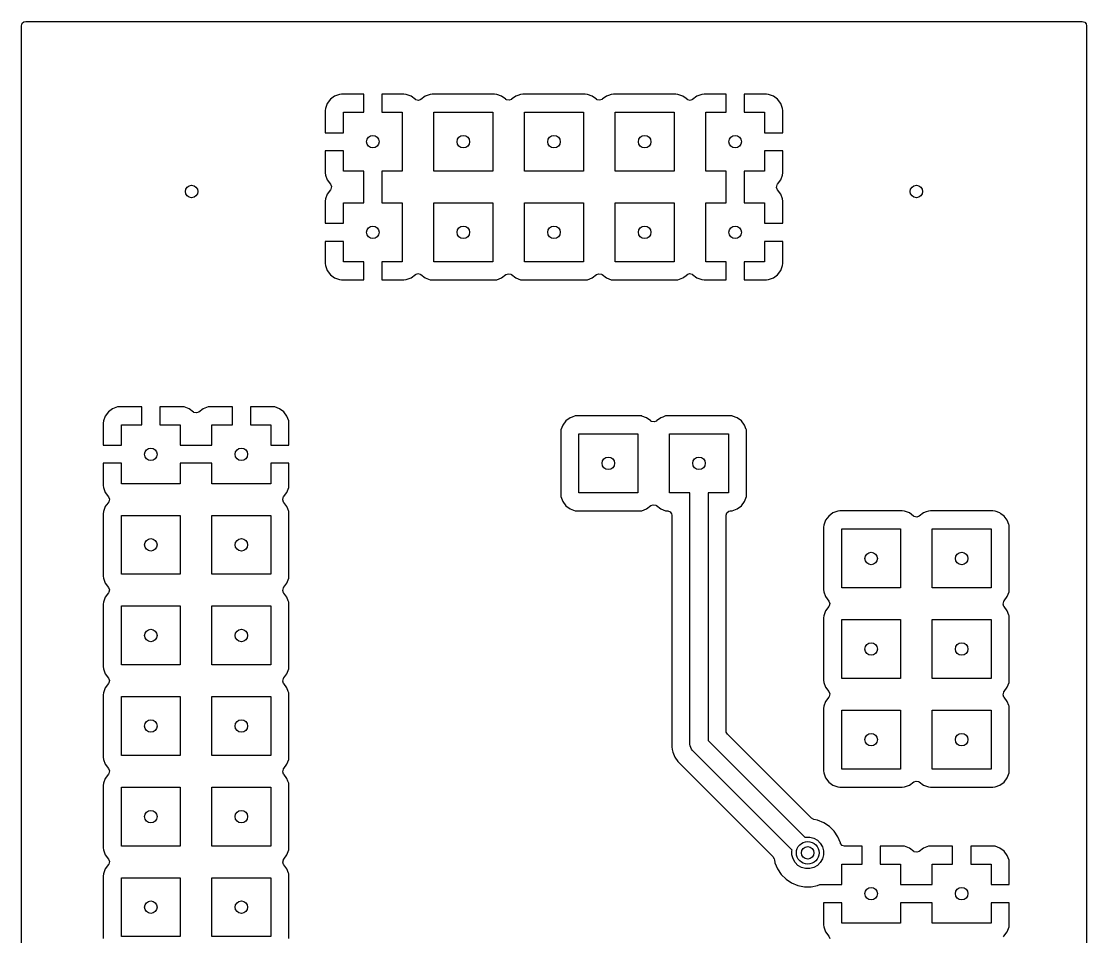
# Model space of a CAD drawing. Extents: x -4.36 to -3.19, y 5.39 to 6.96.
# Drawn here: x -4.363 to -3.187, y 5.952 to 6.963 of the extents above; entities that cross this region are included whole.
import ezdxf

# ---------------------------------------------------------------- set-up
doc = ezdxf.new("R2010")
doc.units = 0
doc.header["$MEASUREMENT"] = 0
doc.layers.add('BLACK', color=7, linetype='CONTINUOUS')

msp = doc.modelspace()

# ---------------------------------------------------------------- linework, layer by layer
at = {"layer": 'BLACK', "linetype": 'CONTINUOUS'}
for p, q in [((-4.3621, 6.9607), (-4.36, 6.9625)), ((-4.36, 6.9625), (-4.358, 6.9629)), ((-4.358, 6.9629), (-3.192, 6.9629)), ((-3.192, 6.9629), (-3.1893, 6.9621)), ((-3.1893, 6.9621), (-3.1875, 6.96)), ((-4.3629, 6.958), (-4.3621, 6.9607)), ((-4.3629, 6.8644), (-4.3629, 6.958)), ((-3.1875, 6.96), (-3.1871, 6.958)), ((-3.1871, 6.958), (-3.1871, 5.392)), ((-4.0172, 6.8802), (-4.0218, 6.8768)), ((-4.0118, 6.8822), (-4.0172, 6.8802)), ((-4.0172, 6.8802), (-4.0172, 6.8802)), ((-4.0094, 6.8825), (-4.0118, 6.8822)), ((-3.985, 6.8825), (-4.0094, 6.8825)), ((-4.0094, 6.8825), (-4.0094, 6.8825)), ((-3.985, 6.8625), (-3.985, 6.8825)), ((-3.9406, 6.8825), (-3.965, 6.8825)), ((-3.965, 6.8825), (-3.965, 6.8625)), ((-3.9382, 6.8822), (-3.9406, 6.8825)), ((-3.9406, 6.8825), (-3.9406, 6.8825)), ((-3.9328, 6.8802), (-3.9382, 6.8822)), ((-3.928, 6.8766), (-3.9328, 6.8802)), ((-3.9328, 6.8802), (-3.9328, 6.8802)), ((-3.9172, 6.8803), (-3.922, 6.8766)), ((-3.9149, 6.8811), (-3.9172, 6.8803)), ((-3.9172, 6.8803), (-3.9172, 6.8803)), ((-3.9172, 6.8803), (-3.9172, 6.8803)), ((-3.9118, 6.8823), (-3.9149, 6.8811)), ((-3.9094, 6.8825), (-3.9118, 6.8823)), ((-3.9118, 6.8823), (-3.9118, 6.8823)), ((-3.9094, 6.8825), (-3.9094, 6.8825)), ((-3.8406, 6.8825), (-3.9094, 6.8825)), ((-3.9094, 6.8825), (-3.9094, 6.8825)), ((-3.8382, 6.8823), (-3.8406, 6.8825)), ((-3.8406, 6.8825), (-3.8406, 6.8825)), ((-3.8406, 6.8825), (-3.8406, 6.8825)), ((-3.8328, 6.8803), (-3.8382, 6.8823)), ((-3.8382, 6.8823), (-3.8382, 6.8823)), ((-3.8382, 6.8823), (-3.8382, 6.8823)), ((-3.8282, 6.8768), (-3.8328, 6.8803)), ((-3.8172, 6.8803), (-3.8218, 6.8768)), ((-3.8149, 6.8811), (-3.8172, 6.8803)), ((-3.8118, 6.8823), (-3.8149, 6.8811)), ((-3.8094, 6.8825), (-3.8118, 6.8823)), ((-3.8118, 6.8823), (-3.8118, 6.8823)), ((-3.7406, 6.8825), (-3.8094, 6.8825)), ((-3.8094, 6.8825), (-3.8094, 6.8825)), ((-3.8094, 6.8825), (-3.8094, 6.8825)), ((-3.7382, 6.8823), (-3.7406, 6.8825)), ((-3.7406, 6.8825), (-3.7406, 6.8825)), ((-3.7406, 6.8825), (-3.7406, 6.8825)), ((-3.7328, 6.8803), (-3.7382, 6.8823)), ((-3.7382, 6.8823), (-3.7382, 6.8823)), ((-3.7382, 6.8823), (-3.7382, 6.8823)), ((-3.7282, 6.8768), (-3.7328, 6.8803)), ((-3.7172, 6.8803), (-3.7218, 6.8768)), ((-3.7149, 6.8811), (-3.7172, 6.8803)), ((-3.7118, 6.8823), (-3.7149, 6.8811)), ((-3.7094, 6.8825), (-3.7118, 6.8823)), ((-3.7118, 6.8823), (-3.7118, 6.8823)), ((-3.6406, 6.8825), (-3.7094, 6.8825)), ((-3.7094, 6.8825), (-3.7094, 6.8825)), ((-3.7094, 6.8825), (-3.7094, 6.8825)), ((-3.6382, 6.8823), (-3.6406, 6.8825)), ((-3.6406, 6.8825), (-3.6406, 6.8825)), ((-3.6406, 6.8825), (-3.6406, 6.8825)), ((-3.6328, 6.8803), (-3.6382, 6.8823)), ((-3.6382, 6.8823), (-3.6382, 6.8823)), ((-3.6382, 6.8823), (-3.6382, 6.8823)), ((-3.6282, 6.8768), (-3.6328, 6.8803)), ((-3.6172, 6.8802), (-3.622, 6.8766)), ((-3.6118, 6.8822), (-3.6172, 6.8802)), ((-3.6172, 6.8802), (-3.6172, 6.8802)), ((-3.6094, 6.8825), (-3.6118, 6.8822)), ((-3.585, 6.8825), (-3.6094, 6.8825)), ((-3.6094, 6.8825), (-3.6094, 6.8825)), ((-3.585, 6.8625), (-3.585, 6.8825)), ((-3.5406, 6.8825), (-3.565, 6.8825)), ((-3.565, 6.8825), (-3.565, 6.8625)), ((-3.5382, 6.8822), (-3.5406, 6.8825)), ((-3.5406, 6.8825), (-3.5406, 6.8825)), ((-3.5328, 6.8802), (-3.5382, 6.8822)), ((-3.5282, 6.8768), (-3.5328, 6.8802)), ((-4.0252, 6.8722), (-4.0272, 6.8668)), ((-4.0218, 6.8768), (-4.0252, 6.8722)), ((-4.0252, 6.8722), (-4.0252, 6.8722)), ((-3.9274, 6.8762), (-3.928, 6.8766)), ((-3.9247, 6.8756), (-3.9274, 6.8762)), ((-3.922, 6.8766), (-3.9247, 6.8756)), ((-3.828, 6.8766), (-3.8282, 6.8768)), ((-3.8282, 6.8768), (-3.8282, 6.8768)), ((-3.8274, 6.8763), (-3.828, 6.8766)), ((-3.8246, 6.8757), (-3.8274, 6.8763)), ((-3.822, 6.8766), (-3.8246, 6.8757)), ((-3.8218, 6.8768), (-3.822, 6.8766)), ((-3.8218, 6.8768), (-3.8218, 6.8768)), ((-3.728, 6.8766), (-3.7282, 6.8768)), ((-3.7282, 6.8768), (-3.7282, 6.8768)), ((-3.7274, 6.8763), (-3.728, 6.8766)), ((-3.7246, 6.8757), (-3.7274, 6.8763)), ((-3.722, 6.8766), (-3.7246, 6.8757)), ((-3.7218, 6.8768), (-3.722, 6.8766)), ((-3.7218, 6.8768), (-3.7218, 6.8768)), ((-3.628, 6.8766), (-3.6282, 6.8768)), ((-3.6282, 6.8768), (-3.6282, 6.8768)), ((-3.6274, 6.8762), (-3.628, 6.8766)), ((-3.6246, 6.8756), (-3.6274, 6.8762)), ((-3.622, 6.8766), (-3.6246, 6.8756)), ((-3.5248, 6.8722), (-3.5282, 6.8768)), ((-3.5228, 6.8668), (-3.5248, 6.8722)), ((-3.5248, 6.8722), (-3.5248, 6.8722)), ((-4.3629, 6.4194), (-4.3629, 6.8644)), ((-4.0272, 6.8668), (-4.0275, 6.8644)), ((-4.0275, 6.8644), (-4.0275, 6.84)), ((-4.0075, 6.84), (-4.0075, 6.8625)), ((-4.0075, 6.8625), (-3.985, 6.8625)), ((-3.965, 6.8625), (-3.9425, 6.8625)), ((-3.9425, 6.8625), (-3.9425, 6.7975)), ((-3.9075, 6.7975), (-3.9075, 6.8625)), ((-3.9075, 6.8625), (-3.8425, 6.8625)), ((-3.8425, 6.8625), (-3.8425, 6.7975)), ((-3.8075, 6.7975), (-3.8075, 6.8625)), ((-3.8075, 6.8625), (-3.7425, 6.8625)), ((-3.7425, 6.8625), (-3.7425, 6.7975)), ((-3.7075, 6.7975), (-3.7075, 6.8625)), ((-3.7075, 6.8625), (-3.6425, 6.8625)), ((-3.6425, 6.8625), (-3.6425, 6.7975)), ((-3.6075, 6.7975), (-3.6075, 6.8625)), ((-3.6075, 6.8625), (-3.585, 6.8625)), ((-3.565, 6.8625), (-3.5425, 6.8625)), ((-3.5425, 6.8625), (-3.5425, 6.84)), ((-3.5225, 6.8644), (-3.5228, 6.8668)), ((-3.5225, 6.84), (-3.5225, 6.8644)), ((-3.5225, 6.8644), (-3.5225, 6.8644)), ((-4.0275, 6.84), (-4.0075, 6.84)), ((-3.5425, 6.84), (-3.5225, 6.84)), ((-4.0275, 6.82), (-4.0275, 6.7956)), ((-4.0075, 6.82), (-4.0275, 6.82)), ((-4.0075, 6.7975), (-4.0075, 6.82)), ((-3.5225, 6.82), (-3.5425, 6.82)), ((-3.5425, 6.82), (-3.5425, 6.7975)), ((-3.5225, 6.7956), (-3.5225, 6.82)), ((-3.985, 6.7975), (-4.0075, 6.7975)), ((-3.985, 6.7625), (-3.985, 6.7975)), ((-3.9425, 6.7975), (-3.965, 6.7975)), ((-3.965, 6.7975), (-3.965, 6.7625)), ((-3.8425, 6.7975), (-3.9075, 6.7975)), ((-3.7425, 6.7975), (-3.8075, 6.7975)), ((-3.6425, 6.7975), (-3.7075, 6.7975)), ((-3.585, 6.7975), (-3.6075, 6.7975)), ((-3.585, 6.7625), (-3.585, 6.7975)), ((-3.5425, 6.7975), (-3.565, 6.7975)), ((-3.565, 6.7975), (-3.565, 6.7625)), ((-4.0275, 6.7956), (-4.0272, 6.7932)), ((-4.0272, 6.7932), (-4.0252, 6.7878)), ((-4.0252, 6.7878), (-4.0252, 6.7878)), ((-4.0252, 6.7878), (-4.0216, 6.783)), ((-3.5284, 6.783), (-3.5248, 6.7878)), ((-3.5248, 6.7878), (-3.5228, 6.7932)), ((-3.5228, 6.7932), (-3.5225, 6.7956)), ((-3.5225, 6.7956), (-3.5225, 6.7956)), ((-4.0216, 6.777), (-4.0252, 6.7722)), ((-4.0216, 6.783), (-4.0206, 6.7804)), ((-4.0212, 6.7776), (-4.0216, 6.777)), ((-4.0206, 6.7804), (-4.0212, 6.7776)), ((-3.5294, 6.7796), (-3.5288, 6.7824)), ((-3.5284, 6.777), (-3.5294, 6.7796)), ((-3.5288, 6.7824), (-3.5284, 6.783)), ((-3.5248, 6.7722), (-3.5284, 6.777)), ((-4.0272, 6.7668), (-4.0275, 6.7644)), ((-4.0275, 6.7644), (-4.0275, 6.74)), ((-4.0252, 6.7722), (-4.0272, 6.7668)), ((-4.0252, 6.7722), (-4.0252, 6.7722)), ((-4.0075, 6.74), (-4.0075, 6.7625)), ((-4.0075, 6.7625), (-3.985, 6.7625)), ((-3.965, 6.7625), (-3.9425, 6.7625)), ((-3.9425, 6.7625), (-3.9425, 6.6975)), ((-3.9075, 6.6975), (-3.9075, 6.7625)), ((-3.9075, 6.7625), (-3.8425, 6.7625)), ((-3.8425, 6.7625), (-3.8425, 6.6975)), ((-3.8075, 6.6975), (-3.8075, 6.7625)), ((-3.8075, 6.7625), (-3.7425, 6.7625)), ((-3.7425, 6.7625), (-3.7425, 6.6975)), ((-3.7075, 6.6975), (-3.7075, 6.7625)), ((-3.7075, 6.7625), (-3.6425, 6.7625)), ((-3.6425, 6.7625), (-3.6425, 6.6975)), ((-3.6075, 6.6975), (-3.6075, 6.7625)), ((-3.6075, 6.7625), (-3.585, 6.7625)), ((-3.565, 6.7625), (-3.5425, 6.7625)), ((-3.5425, 6.7625), (-3.5425, 6.74)), ((-3.5228, 6.7668), (-3.5248, 6.7722)), ((-3.5225, 6.7644), (-3.5228, 6.7668)), ((-3.5225, 6.74), (-3.5225, 6.7644)), ((-3.5225, 6.7644), (-3.5225, 6.7644)), ((-4.0275, 6.74), (-4.0075, 6.74)), ((-3.5425, 6.74), (-3.5225, 6.74)), ((-4.0275, 6.72), (-4.0275, 6.6956)), ((-4.0075, 6.72), (-4.0275, 6.72)), ((-4.0075, 6.6975), (-4.0075, 6.72)), ((-3.5225, 6.72), (-3.5425, 6.72)), ((-3.5425, 6.72), (-3.5425, 6.6975)), ((-3.5225, 6.6956), (-3.5225, 6.72)), ((-4.0275, 6.6956), (-4.0272, 6.6932)), ((-4.0272, 6.6932), (-4.0252, 6.6878)), ((-3.985, 6.6975), (-4.0075, 6.6975)), ((-3.985, 6.6775), (-3.985, 6.6975)), ((-3.9425, 6.6975), (-3.965, 6.6975)), ((-3.965, 6.6975), (-3.965, 6.6775)), ((-3.8425, 6.6975), (-3.9075, 6.6975)), ((-3.7425, 6.6975), (-3.8075, 6.6975)), ((-3.6425, 6.6975), (-3.7075, 6.6975)), ((-3.585, 6.6975), (-3.6075, 6.6975)), ((-3.585, 6.6775), (-3.585, 6.6975)), ((-3.5425, 6.6975), (-3.565, 6.6975)), ((-3.565, 6.6975), (-3.565, 6.6775)), ((-3.5248, 6.6878), (-3.5228, 6.6932)), ((-3.5228, 6.6932), (-3.5225, 6.6956)), ((-3.5225, 6.6956), (-3.5225, 6.6956)), ((-4.0252, 6.6878), (-4.0252, 6.6878)), ((-4.0252, 6.6878), (-4.0218, 6.6832)), ((-4.0218, 6.6832), (-4.0172, 6.6798)), ((-4.0172, 6.6798), (-4.0118, 6.6778)), ((-3.9382, 6.6778), (-3.9328, 6.6798)), ((-3.9328, 6.6798), (-3.928, 6.6834)), ((-3.9328, 6.6798), (-3.9328, 6.6798)), ((-3.928, 6.6834), (-3.9254, 6.6844)), ((-3.9254, 6.6844), (-3.9226, 6.6838)), ((-3.9226, 6.6838), (-3.922, 6.6834)), ((-3.922, 6.6834), (-3.9172, 6.6797)), ((-3.9172, 6.6797), (-3.9172, 6.6797)), ((-3.9172, 6.6797), (-3.9118, 6.6777)), ((-3.8382, 6.6777), (-3.8328, 6.6797)), ((-3.8328, 6.6797), (-3.828, 6.6834)), ((-3.8328, 6.6797), (-3.8328, 6.6797)), ((-3.828, 6.6834), (-3.8254, 6.6843)), ((-3.8254, 6.6843), (-3.8226, 6.6837)), ((-3.8226, 6.6837), (-3.822, 6.6834)), ((-3.822, 6.6834), (-3.8172, 6.6797)), ((-3.8172, 6.6797), (-3.8172, 6.6797)), ((-3.8172, 6.6797), (-3.8118, 6.6777)), ((-3.7382, 6.6777), (-3.7328, 6.6797)), ((-3.7328, 6.6797), (-3.728, 6.6834)), ((-3.7328, 6.6797), (-3.7328, 6.6797)), ((-3.728, 6.6834), (-3.7254, 6.6843)), ((-3.7254, 6.6843), (-3.7226, 6.6837)), ((-3.7226, 6.6837), (-3.722, 6.6834)), ((-3.722, 6.6834), (-3.7172, 6.6797)), ((-3.7172, 6.6797), (-3.7172, 6.6797)), ((-3.7172, 6.6797), (-3.7118, 6.6777)), ((-3.6382, 6.6777), (-3.6328, 6.6797)), ((-3.6328, 6.6797), (-3.6317, 6.6805)), ((-3.6328, 6.6797), (-3.6328, 6.6797)), ((-3.6317, 6.6805), (-3.6282, 6.6832)), ((-3.6282, 6.6832), (-3.628, 6.6834)), ((-3.6282, 6.6832), (-3.6282, 6.6832)), ((-3.628, 6.6834), (-3.6253, 6.6844)), ((-3.6253, 6.6844), (-3.6226, 6.6838)), ((-3.6226, 6.6838), (-3.622, 6.6834)), ((-3.622, 6.6834), (-3.6172, 6.6798)), ((-3.6172, 6.6798), (-3.6118, 6.6778)), ((-3.5382, 6.6778), (-3.5328, 6.6798)), ((-3.5328, 6.6798), (-3.5282, 6.6832)), ((-3.5328, 6.6798), (-3.5328, 6.6798)), ((-3.5282, 6.6832), (-3.5248, 6.6878)), ((-3.5248, 6.6878), (-3.5248, 6.6878)), ((-4.0118, 6.6778), (-4.0094, 6.6775)), ((-4.0094, 6.6775), (-3.985, 6.6775)), ((-3.965, 6.6775), (-3.9406, 6.6775)), ((-3.9406, 6.6775), (-3.9382, 6.6778)), ((-3.9118, 6.6777), (-3.9118, 6.6777)), ((-3.9118, 6.6777), (-3.9094, 6.6775)), ((-3.9094, 6.6775), (-3.9094, 6.6775)), ((-3.9094, 6.6775), (-3.8406, 6.6775)), ((-3.8406, 6.6775), (-3.8382, 6.6777)), ((-3.8382, 6.6777), (-3.8382, 6.6777)), ((-3.8118, 6.6777), (-3.8118, 6.6777)), ((-3.8118, 6.6777), (-3.8094, 6.6775)), ((-3.8094, 6.6775), (-3.8094, 6.6775)), ((-3.8094, 6.6775), (-3.7406, 6.6775)), ((-3.7406, 6.6775), (-3.7382, 6.6777)), ((-3.7382, 6.6777), (-3.7382, 6.6777)), ((-3.7118, 6.6777), (-3.7118, 6.6777)), ((-3.7118, 6.6777), (-3.7094, 6.6775)), ((-3.7094, 6.6775), (-3.7094, 6.6775)), ((-3.7094, 6.6775), (-3.6406, 6.6775)), ((-3.6406, 6.6775), (-3.6382, 6.6777)), ((-3.6382, 6.6777), (-3.6382, 6.6777)), ((-3.6118, 6.6778), (-3.6094, 6.6775)), ((-3.6094, 6.6775), (-3.585, 6.6775)), ((-3.565, 6.6775), (-3.5406, 6.6775)), ((-3.5406, 6.6775), (-3.5382, 6.6778)), ((-4.2702, 6.5272), (-4.2722, 6.5218)), ((-4.2668, 6.5318), (-4.2702, 6.5272)), ((-4.2702, 6.5272), (-4.2702, 6.5272)), ((-4.2622, 6.5352), (-4.2668, 6.5318)), ((-4.2568, 6.5372), (-4.2622, 6.5352)), ((-4.2622, 6.5352), (-4.2622, 6.5352)), ((-4.2544, 6.5375), (-4.2568, 6.5372)), ((-4.23, 6.5375), (-4.2544, 6.5375)), ((-4.2544, 6.5375), (-4.2544, 6.5375)), ((-4.23, 6.5175), (-4.23, 6.5375)), ((-4.1856, 6.5375), (-4.21, 6.5375)), ((-4.21, 6.5375), (-4.21, 6.5175)), ((-4.1832, 6.5372), (-4.1856, 6.5375)), ((-4.1856, 6.5375), (-4.1856, 6.5375)), ((-4.1778, 6.5352), (-4.1832, 6.5372)), ((-4.173, 6.5316), (-4.1778, 6.5352)), ((-4.1724, 6.5312), (-4.173, 6.5316)), ((-4.1696, 6.5306), (-4.1724, 6.5312)), ((-4.167, 6.5316), (-4.1696, 6.5306)), ((-4.1622, 6.5352), (-4.167, 6.5316)), ((-4.1568, 6.5372), (-4.1622, 6.5352)), ((-4.1544, 6.5375), (-4.1568, 6.5372)), ((-4.13, 6.5375), (-4.1544, 6.5375)), ((-4.1544, 6.5375), (-4.1544, 6.5375)), ((-4.13, 6.5175), (-4.13, 6.5375)), ((-4.0856, 6.5375), (-4.11, 6.5375)), ((-4.11, 6.5375), (-4.11, 6.5175)), ((-4.0832, 6.5372), (-4.0856, 6.5375)), ((-4.0856, 6.5375), (-4.0856, 6.5375)), ((-4.0778, 6.5352), (-4.0832, 6.5372)), ((-4.0732, 6.5318), (-4.0778, 6.5352)), ((-4.0698, 6.5272), (-4.0732, 6.5318)), ((-4.0678, 6.5218), (-4.0698, 6.5272)), ((-4.0698, 6.5272), (-4.0698, 6.5272)), ((-3.7549, 6.5261), (-3.7572, 6.5253)), ((-3.7518, 6.5273), (-3.7549, 6.5261)), ((-3.7494, 6.5275), (-3.7518, 6.5273)), ((-3.7518, 6.5273), (-3.7518, 6.5273)), ((-3.6806, 6.5275), (-3.7494, 6.5275)), ((-3.7494, 6.5275), (-3.7494, 6.5275)), ((-3.7494, 6.5275), (-3.7494, 6.5275)), ((-3.6782, 6.5273), (-3.6806, 6.5275)), ((-3.6806, 6.5275), (-3.6806, 6.5275)), ((-3.6806, 6.5275), (-3.6806, 6.5275)), ((-3.678, 6.5272), (-3.6782, 6.5273)), ((-3.6782, 6.5273), (-3.6782, 6.5273)), ((-3.6782, 6.5273), (-3.6782, 6.5273)), ((-3.6782, 6.5273), (-3.6782, 6.5273)), ((-3.6782, 6.5273), (-3.6782, 6.5273)), ((-3.6728, 6.5253), (-3.678, 6.5272)), ((-3.6549, 6.5261), (-3.6572, 6.5253)), ((-3.6518, 6.5273), (-3.6549, 6.5261)), ((-3.6494, 6.5275), (-3.6518, 6.5273)), ((-3.6518, 6.5273), (-3.6518, 6.5273)), ((-3.5806, 6.5275), (-3.6494, 6.5275)), ((-3.6494, 6.5275), (-3.6494, 6.5275)), ((-3.6494, 6.5275), (-3.6494, 6.5275)), ((-3.5782, 6.5273), (-3.5806, 6.5275)), ((-3.5806, 6.5275), (-3.5806, 6.5275)), ((-3.5806, 6.5275), (-3.5806, 6.5275)), ((-3.578, 6.5272), (-3.5782, 6.5273)), ((-3.5782, 6.5273), (-3.5782, 6.5273)), ((-3.5782, 6.5273), (-3.5782, 6.5273)), ((-3.5782, 6.5273), (-3.5782, 6.5273)), ((-3.5782, 6.5273), (-3.5782, 6.5273)), ((-3.5728, 6.5253), (-3.578, 6.5272)), ((-4.2722, 6.5218), (-4.2725, 6.5194)), ((-4.2725, 6.5194), (-4.2725, 6.495)), ((-4.2525, 6.495), (-4.2525, 6.5175)), ((-4.2525, 6.5175), (-4.23, 6.5175)), ((-4.21, 6.5175), (-4.1875, 6.5175)), ((-4.1875, 6.5175), (-4.1875, 6.495)), ((-4.1525, 6.495), (-4.1525, 6.5175)), ((-4.1525, 6.5175), (-4.13, 6.5175)), ((-4.11, 6.5175), (-4.0875, 6.5175)), ((-4.0875, 6.5175), (-4.0875, 6.495)), ((-4.0675, 6.5194), (-4.0678, 6.5218)), ((-4.0675, 6.5094), (-4.0675, 6.5194)), ((-4.0675, 6.5194), (-4.0675, 6.5194)), ((-3.7653, 6.5172), (-3.7673, 6.5118)), ((-3.7618, 6.5218), (-3.7653, 6.5172)), ((-3.7653, 6.5172), (-3.7653, 6.5172)), ((-3.7572, 6.5253), (-3.7618, 6.5218)), ((-3.7572, 6.5253), (-3.7572, 6.5253)), ((-3.7572, 6.5253), (-3.7572, 6.5253)), ((-3.6682, 6.5218), (-3.6728, 6.5253)), ((-3.668, 6.5216), (-3.6682, 6.5218)), ((-3.6682, 6.5218), (-3.6682, 6.5218)), ((-3.6674, 6.5213), (-3.668, 6.5216)), ((-3.6646, 6.5207), (-3.6674, 6.5213)), ((-3.662, 6.5216), (-3.6646, 6.5207)), ((-3.6618, 6.5218), (-3.662, 6.5216)), ((-3.6572, 6.5253), (-3.6618, 6.5218)), ((-3.6618, 6.5218), (-3.6618, 6.5218)), ((-3.5682, 6.5218), (-3.5728, 6.5253)), ((-3.5647, 6.5172), (-3.5682, 6.5218)), ((-3.563, 6.5125), (-3.5647, 6.5172)), ((-4.0675, 6.495), (-4.0675, 6.5094)), ((-3.7673, 6.5118), (-3.7675, 6.5094)), ((-3.7675, 6.5094), (-3.7675, 6.4406)), ((-3.7673, 6.5118), (-3.7673, 6.5118)), ((-3.7475, 6.4425), (-3.7475, 6.5075)), ((-3.7475, 6.5075), (-3.6825, 6.5075)), ((-3.6825, 6.5075), (-3.6825, 6.4425)), ((-3.6475, 6.4425), (-3.6475, 6.5075)), ((-3.6475, 6.5075), (-3.5825, 6.5075)), ((-3.5825, 6.5075), (-3.5825, 6.4425)), ((-3.5627, 6.5118), (-3.563, 6.5125)), ((-3.5625, 6.5094), (-3.5627, 6.5118)), ((-3.5627, 6.5118), (-3.5627, 6.5118)), ((-3.5625, 6.4406), (-3.5625, 6.5094)), ((-3.5625, 6.5094), (-3.5625, 6.5094)), ((-4.2725, 6.495), (-4.2525, 6.495)), ((-4.1875, 6.495), (-4.1525, 6.495)), ((-4.0875, 6.495), (-4.0675, 6.495)), ((-4.2525, 6.475), (-4.2725, 6.475)), ((-4.2725, 6.475), (-4.2725, 6.4506)), ((-4.2525, 6.4525), (-4.2525, 6.475)), ((-4.1525, 6.475), (-4.1875, 6.475)), ((-4.1875, 6.475), (-4.1875, 6.4525)), ((-4.1525, 6.4525), (-4.1525, 6.475)), ((-4.0675, 6.475), (-4.0875, 6.475)), ((-4.0875, 6.475), (-4.0875, 6.4525)), ((-4.0675, 6.4506), (-4.0675, 6.475)), ((-4.2725, 6.4506), (-4.2722, 6.4482)), ((-4.2722, 6.4482), (-4.2702, 6.4428)), ((-4.1875, 6.4525), (-4.2525, 6.4525)), ((-4.0875, 6.4525), (-4.1525, 6.4525)), ((-4.0698, 6.4428), (-4.0678, 6.4482)), ((-4.0678, 6.4482), (-4.0675, 6.4506)), ((-4.0675, 6.4506), (-4.0675, 6.4506)), ((-4.2702, 6.4428), (-4.2702, 6.4428)), ((-4.2702, 6.4428), (-4.2666, 6.438)), ((-4.2666, 6.432), (-4.2668, 6.4318)), ((-4.2666, 6.438), (-4.2656, 6.4354)), ((-4.2662, 6.4326), (-4.2666, 6.432)), ((-4.2656, 6.4354), (-4.2662, 6.4326)), ((-4.0744, 6.4347), (-4.0738, 6.4374)), ((-4.0734, 6.432), (-4.0744, 6.4347)), ((-4.0738, 6.4374), (-4.0734, 6.438)), ((-4.0734, 6.438), (-4.0698, 6.4428)), ((-4.0732, 6.4318), (-4.0734, 6.432)), ((-4.0698, 6.4428), (-4.0698, 6.4428)), ((-3.7675, 6.4406), (-3.7673, 6.4382)), ((-3.7673, 6.4382), (-3.7673, 6.4382)), ((-3.7673, 6.4382), (-3.7653, 6.4328)), ((-3.7653, 6.4328), (-3.7653, 6.4328)), ((-3.7653, 6.4328), (-3.7618, 6.4282)), ((-3.6825, 6.4425), (-3.7475, 6.4425)), ((-3.625, 6.4425), (-3.6475, 6.4425)), ((-3.625, 6.165), (-3.625, 6.4425)), ((-3.5825, 6.4425), (-3.605, 6.4425)), ((-3.605, 6.4425), (-3.605, 6.1691)), ((-3.5682, 6.4282), (-3.5647, 6.4328)), ((-3.5647, 6.4328), (-3.5627, 6.4382)), ((-3.5647, 6.4328), (-3.5647, 6.4328)), ((-3.5627, 6.4382), (-3.5625, 6.4406)), ((-3.5627, 6.4382), (-3.5627, 6.4382)), ((-3.5625, 6.4406), (-3.5625, 6.4406)), ((-4.2723, 6.4218), (-4.2725, 6.4194)), ((-4.2703, 6.4272), (-4.2723, 6.4218)), ((-4.2723, 6.4218), (-4.2723, 6.4218)), ((-4.2691, 6.4287), (-4.2703, 6.4272)), ((-4.2703, 6.4272), (-4.2703, 6.4272)), ((-4.2668, 6.4318), (-4.2691, 6.4287)), ((-4.2668, 6.4318), (-4.2668, 6.4318)), ((-4.0697, 6.4272), (-4.0732, 6.4318)), ((-4.0732, 6.4318), (-4.0732, 6.4318)), ((-4.0688, 6.4247), (-4.0697, 6.4272)), ((-4.0677, 6.4218), (-4.0688, 6.4247)), ((-4.0675, 6.4194), (-4.0677, 6.4218)), ((-4.0677, 6.4218), (-4.0677, 6.4218)), ((-3.7618, 6.4282), (-3.7572, 6.4247)), ((-3.7572, 6.4247), (-3.7572, 6.4247)), ((-3.7572, 6.4247), (-3.7518, 6.4227)), ((-3.7518, 6.4227), (-3.7518, 6.4227)), ((-3.7518, 6.4227), (-3.7494, 6.4225)), ((-3.7494, 6.4225), (-3.7494, 6.4225)), ((-3.7494, 6.4225), (-3.6806, 6.4225)), ((-3.6806, 6.4225), (-3.6782, 6.4227)), ((-3.6782, 6.4227), (-3.6728, 6.4247)), ((-3.6782, 6.4227), (-3.6782, 6.4227)), ((-3.6728, 6.4247), (-3.668, 6.4284)), ((-3.6728, 6.4247), (-3.6728, 6.4247)), ((-3.668, 6.4284), (-3.6654, 6.4293)), ((-3.6654, 6.4293), (-3.6626, 6.4287)), ((-3.6626, 6.4287), (-3.662, 6.4284)), ((-3.662, 6.4284), (-3.6572, 6.4247)), ((-3.6572, 6.4247), (-3.6572, 6.4247)), ((-3.6572, 6.4247), (-3.6518, 6.4227)), ((-3.6518, 6.4227), (-3.6518, 6.4227)), ((-3.6518, 6.4227), (-3.6495, 6.4225)), ((-3.6495, 6.4225), (-3.6469, 6.4214)), ((-3.6469, 6.4214), (-3.6453, 6.4191)), ((-3.585, 6.4176), (-3.5842, 6.4202)), ((-3.5842, 6.4202), (-3.5821, 6.4221)), ((-3.5821, 6.4221), (-3.5805, 6.4225)), ((-3.5805, 6.4225), (-3.5782, 6.4227)), ((-3.5782, 6.4227), (-3.5728, 6.4247)), ((-3.5782, 6.4227), (-3.5782, 6.4227)), ((-3.5728, 6.4247), (-3.5682, 6.4282)), ((-3.5728, 6.4247), (-3.5728, 6.4247)), ((-3.4672, 6.4203), (-3.4718, 6.4168)), ((-3.4641, 6.4214), (-3.4672, 6.4203)), ((-3.4672, 6.4203), (-3.4672, 6.4203)), ((-3.4672, 6.4203), (-3.4672, 6.4203)), ((-3.4618, 6.4223), (-3.4641, 6.4214)), ((-3.4594, 6.4225), (-3.4618, 6.4223)), ((-3.4618, 6.4223), (-3.4618, 6.4223)), ((-3.3906, 6.4225), (-3.4594, 6.4225)), ((-3.4594, 6.4225), (-3.4594, 6.4225)), ((-3.4594, 6.4225), (-3.4594, 6.4225)), ((-3.3882, 6.4223), (-3.3906, 6.4225)), ((-3.3906, 6.4225), (-3.3906, 6.4225)), ((-3.3906, 6.4225), (-3.3906, 6.4225)), ((-3.3828, 6.4203), (-3.3882, 6.4223)), ((-3.3882, 6.4223), (-3.3882, 6.4223)), ((-3.3882, 6.4223), (-3.3882, 6.4223)), ((-3.3782, 6.4168), (-3.3828, 6.4203)), ((-3.3672, 6.4203), (-3.3718, 6.4168)), ((-3.3641, 6.4214), (-3.3672, 6.4203)), ((-3.3618, 6.4223), (-3.3641, 6.4214)), ((-3.3594, 6.4225), (-3.3618, 6.4223)), ((-3.3618, 6.4223), (-3.3618, 6.4223)), ((-3.2906, 6.4225), (-3.3594, 6.4225)), ((-3.3594, 6.4225), (-3.3594, 6.4225)), ((-3.3594, 6.4225), (-3.3594, 6.4225)), ((-3.2882, 6.4223), (-3.2906, 6.4225)), ((-3.2906, 6.4225), (-3.2906, 6.4225)), ((-3.2906, 6.4225), (-3.2906, 6.4225)), ((-3.2828, 6.4203), (-3.2882, 6.4223)), ((-3.2882, 6.4223), (-3.2882, 6.4223)), ((-3.2882, 6.4223), (-3.2882, 6.4223)), ((-3.2817, 6.4194), (-3.2828, 6.4203)), ((-3.2828, 6.4203), (-3.2828, 6.4203)), ((-3.2828, 6.4203), (-3.2828, 6.4203)), ((-4.3629, 5.6644), (-4.3629, 6.4194)), ((-4.2725, 6.4194), (-4.2725, 6.3506)), ((-4.2525, 6.3525), (-4.2525, 6.4175)), ((-4.2525, 6.4175), (-4.1875, 6.4175)), ((-4.1875, 6.4175), (-4.1875, 6.3525)), ((-4.1525, 6.3525), (-4.1525, 6.4175)), ((-4.1525, 6.4175), (-4.0875, 6.4175)), ((-4.0875, 6.4175), (-4.0875, 6.3525)), ((-4.0675, 6.3506), (-4.0675, 6.4194)), ((-4.0675, 6.4194), (-4.0675, 6.4194)), ((-3.6453, 6.4191), (-3.645, 6.4176)), ((-3.645, 6.4176), (-3.645, 6.162)), ((-3.585, 6.4044), (-3.585, 6.4176)), ((-3.4753, 6.4122), (-3.4773, 6.4068)), ((-3.4718, 6.4168), (-3.4753, 6.4122)), ((-3.4753, 6.4122), (-3.4753, 6.4122)), ((-3.378, 6.4166), (-3.3782, 6.4168)), ((-3.3782, 6.4168), (-3.3782, 6.4168)), ((-3.3774, 6.4163), (-3.378, 6.4166)), ((-3.3746, 6.4157), (-3.3774, 6.4163)), ((-3.372, 6.4166), (-3.3746, 6.4157)), ((-3.3718, 6.4168), (-3.372, 6.4166)), ((-3.3718, 6.4168), (-3.3718, 6.4168)), ((-3.2782, 6.4168), (-3.2817, 6.4194)), ((-3.2747, 6.4122), (-3.2782, 6.4168)), ((-3.273, 6.4075), (-3.2747, 6.4122)), ((-3.585, 6.1795), (-3.585, 6.4044)), ((-3.4773, 6.4068), (-3.4775, 6.4044)), ((-3.4775, 6.4044), (-3.4775, 6.3356)), ((-3.4773, 6.4068), (-3.4773, 6.4068)), ((-3.4575, 6.3375), (-3.4575, 6.4025)), ((-3.4575, 6.4025), (-3.3925, 6.4025)), ((-3.3925, 6.4025), (-3.3925, 6.3375)), ((-3.3575, 6.3375), (-3.3575, 6.4025)), ((-3.3575, 6.4025), (-3.2925, 6.4025)), ((-3.2925, 6.4025), (-3.2925, 6.3375)), ((-3.2727, 6.4068), (-3.273, 6.4075)), ((-3.2725, 6.4044), (-3.2727, 6.4068)), ((-3.2727, 6.4068), (-3.2727, 6.4068)), ((-3.2725, 6.3356), (-3.2725, 6.4044)), ((-3.2725, 6.4044), (-3.2725, 6.4044)), ((-4.2725, 6.3506), (-4.2723, 6.3482)), ((-4.1875, 6.3525), (-4.2525, 6.3525)), ((-4.0875, 6.3525), (-4.1525, 6.3525)), ((-4.0677, 6.3482), (-4.0675, 6.3506)), ((-4.0675, 6.3506), (-4.0675, 6.3506)), ((-4.2723, 6.3482), (-4.2723, 6.3482)), ((-4.2723, 6.3482), (-4.2703, 6.3428)), ((-4.2703, 6.3428), (-4.2703, 6.3428)), ((-4.2703, 6.3428), (-4.2666, 6.338)), ((-4.2666, 6.338), (-4.2657, 6.3354)), ((-4.0737, 6.3374), (-4.0734, 6.338)), ((-4.0734, 6.338), (-4.0732, 6.3382)), ((-4.0732, 6.3382), (-4.0697, 6.3428)), ((-4.0732, 6.3382), (-4.0732, 6.3382)), ((-4.0697, 6.3428), (-4.0677, 6.3482)), ((-4.0677, 6.3482), (-4.0677, 6.3482)), ((-4.2703, 6.3272), (-4.2723, 6.3218)), ((-4.2666, 6.332), (-4.2703, 6.3272)), ((-4.2703, 6.3272), (-4.2703, 6.3272)), ((-4.2663, 6.3326), (-4.2666, 6.332)), ((-4.2657, 6.3354), (-4.2663, 6.3326)), ((-4.0743, 6.3346), (-4.0737, 6.3374)), ((-4.0734, 6.332), (-4.0743, 6.3346)), ((-4.0732, 6.3318), (-4.0734, 6.332)), ((-4.0697, 6.3272), (-4.0732, 6.3318)), ((-4.0732, 6.3318), (-4.0732, 6.3318)), ((-4.0683, 6.3232), (-4.0697, 6.3272)), ((-3.4775, 6.3356), (-3.4773, 6.3332)), ((-3.4773, 6.3332), (-3.4773, 6.3332)), ((-3.4773, 6.3332), (-3.4753, 6.3278)), ((-3.4753, 6.3278), (-3.4753, 6.3278)), ((-3.4753, 6.3278), (-3.4716, 6.323)), ((-3.3925, 6.3375), (-3.4575, 6.3375)), ((-3.2925, 6.3375), (-3.3575, 6.3375)), ((-3.2782, 6.3232), (-3.2747, 6.3278)), ((-3.2747, 6.3278), (-3.2727, 6.3332)), ((-3.2727, 6.3332), (-3.2725, 6.3356)), ((-3.2727, 6.3332), (-3.2727, 6.3332)), ((-3.2725, 6.3356), (-3.2725, 6.3356)), ((-4.2723, 6.3218), (-4.2725, 6.3194)), ((-4.2725, 6.3194), (-4.2725, 6.2506)), ((-4.2723, 6.3218), (-4.2723, 6.3218)), ((-4.2525, 6.2525), (-4.2525, 6.3175)), ((-4.2525, 6.3175), (-4.1875, 6.3175)), ((-4.1875, 6.3175), (-4.1875, 6.2525)), ((-4.1525, 6.2525), (-4.1525, 6.3175)), ((-4.1525, 6.3175), (-4.0875, 6.3175)), ((-4.0875, 6.3175), (-4.0875, 6.2525)), ((-4.0677, 6.3218), (-4.0683, 6.3232)), ((-4.0675, 6.3194), (-4.0677, 6.3218)), ((-4.0677, 6.3218), (-4.0677, 6.3218)), ((-4.0675, 6.2506), (-4.0675, 6.3194)), ((-4.0675, 6.3194), (-4.0675, 6.3194)), ((-3.4716, 6.317), (-3.4753, 6.3122)), ((-3.4716, 6.323), (-3.4707, 6.3204)), ((-3.4713, 6.3176), (-3.4716, 6.317)), ((-3.4707, 6.3204), (-3.4713, 6.3176)), ((-3.2793, 6.3196), (-3.2787, 6.3224)), ((-3.2784, 6.317), (-3.2793, 6.3196)), ((-3.2787, 6.3224), (-3.2784, 6.323)), ((-3.2784, 6.323), (-3.2782, 6.3232)), ((-3.2782, 6.3168), (-3.2784, 6.317)), ((-3.2782, 6.3232), (-3.2782, 6.3232)), ((-3.2747, 6.3122), (-3.2782, 6.3168)), ((-3.2782, 6.3168), (-3.2782, 6.3168)), ((-3.4773, 6.3068), (-3.4775, 6.3044)), ((-3.4775, 6.3044), (-3.4775, 6.2356)), ((-3.4753, 6.3122), (-3.4773, 6.3068)), ((-3.4773, 6.3068), (-3.4773, 6.3068)), ((-3.4753, 6.3122), (-3.4753, 6.3122)), ((-3.273, 6.3075), (-3.2747, 6.3122)), ((-3.2727, 6.3068), (-3.273, 6.3075)), ((-3.2725, 6.3044), (-3.2727, 6.3068)), ((-3.2727, 6.3068), (-3.2727, 6.3068)), ((-3.2725, 6.2356), (-3.2725, 6.3044)), ((-3.2725, 6.3044), (-3.2725, 6.3044)), ((-3.4575, 6.2375), (-3.4575, 6.3025)), ((-3.4575, 6.3025), (-3.3925, 6.3025)), ((-3.3925, 6.3025), (-3.3925, 6.2375)), ((-3.3575, 6.2375), (-3.3575, 6.3025)), ((-3.3575, 6.3025), (-3.2925, 6.3025)), ((-3.2925, 6.3025), (-3.2925, 6.2375)), ((-4.2725, 6.2506), (-4.2723, 6.2482)), ((-4.2723, 6.2482), (-4.2723, 6.2482)), ((-4.2723, 6.2482), (-4.2703, 6.2428)), ((-4.1875, 6.2525), (-4.2525, 6.2525)), ((-4.0875, 6.2525), (-4.1525, 6.2525)), ((-4.0697, 6.2428), (-4.0677, 6.2482)), ((-4.0677, 6.2482), (-4.0675, 6.2506)), ((-4.0677, 6.2482), (-4.0677, 6.2482)), ((-4.0675, 6.2506), (-4.0675, 6.2506)), ((-4.2703, 6.2428), (-4.2703, 6.2428)), ((-4.2703, 6.2428), (-4.2666, 6.238)), ((-4.2666, 6.238), (-4.2657, 6.2354)), ((-4.2663, 6.2326), (-4.2666, 6.232)), ((-4.2657, 6.2354), (-4.2663, 6.2326)), ((-4.0743, 6.2346), (-4.0737, 6.2374)), ((-4.0734, 6.232), (-4.0743, 6.2346)), ((-4.0737, 6.2374), (-4.0734, 6.238)), ((-4.0734, 6.238), (-4.0732, 6.2382)), ((-4.0732, 6.2382), (-4.0697, 6.2428)), ((-4.0732, 6.2382), (-4.0732, 6.2382)), ((-3.4775, 6.2356), (-3.4773, 6.2332)), ((-3.4773, 6.2332), (-3.4773, 6.2332)), ((-3.4773, 6.2332), (-3.4753, 6.2278)), ((-3.3925, 6.2375), (-3.4575, 6.2375)), ((-3.2925, 6.2375), (-3.3575, 6.2375)), ((-3.2747, 6.2278), (-3.2727, 6.2332)), ((-3.2727, 6.2332), (-3.2725, 6.2356)), ((-3.2727, 6.2332), (-3.2727, 6.2332)), ((-3.2725, 6.2356), (-3.2725, 6.2356)), ((-4.2723, 6.2218), (-4.2725, 6.2194)), ((-4.2703, 6.2272), (-4.2723, 6.2218)), ((-4.2723, 6.2218), (-4.2723, 6.2218)), ((-4.2666, 6.232), (-4.2703, 6.2272)), ((-4.2703, 6.2272), (-4.2703, 6.2272)), ((-4.0732, 6.2318), (-4.0734, 6.232)), ((-4.0697, 6.2272), (-4.0732, 6.2318)), ((-4.0732, 6.2318), (-4.0732, 6.2318)), ((-4.0683, 6.2232), (-4.0697, 6.2272)), ((-4.0677, 6.2218), (-4.0683, 6.2232)), ((-4.0675, 6.2194), (-4.0677, 6.2218)), ((-4.0677, 6.2218), (-4.0677, 6.2218)), ((-3.4753, 6.2278), (-3.4753, 6.2278)), ((-3.4753, 6.2278), (-3.4716, 6.223)), ((-3.4716, 6.223), (-3.4707, 6.2204)), ((-3.4707, 6.2204), (-3.4713, 6.2176)), ((-3.2793, 6.2196), (-3.2787, 6.2224)), ((-3.2787, 6.2224), (-3.2784, 6.223)), ((-3.2784, 6.223), (-3.2782, 6.2232)), ((-3.2782, 6.2232), (-3.2747, 6.2278)), ((-3.2782, 6.2232), (-3.2782, 6.2232)), ((-4.2725, 6.2194), (-4.2725, 6.1506)), ((-4.2525, 6.1525), (-4.2525, 6.2175)), ((-4.2525, 6.2175), (-4.1875, 6.2175)), ((-4.1875, 6.2175), (-4.1875, 6.1525)), ((-4.1525, 6.1525), (-4.1525, 6.2175)), ((-4.1525, 6.2175), (-4.0875, 6.2175)), ((-4.0875, 6.2175), (-4.0875, 6.1525)), ((-4.0675, 6.1506), (-4.0675, 6.2194)), ((-4.0675, 6.2194), (-4.0675, 6.2194)), ((-3.4753, 6.2122), (-3.4773, 6.2068)), ((-3.4716, 6.217), (-3.4753, 6.2122)), ((-3.4753, 6.2122), (-3.4753, 6.2122)), ((-3.4713, 6.2176), (-3.4716, 6.217)), ((-3.2784, 6.217), (-3.2793, 6.2196)), ((-3.2782, 6.2168), (-3.2784, 6.217)), ((-3.2747, 6.2122), (-3.2782, 6.2168)), ((-3.2782, 6.2168), (-3.2782, 6.2168)), ((-3.273, 6.2075), (-3.2747, 6.2122)), ((-3.4773, 6.2068), (-3.4775, 6.2044)), ((-3.4775, 6.2044), (-3.4775, 6.1356)), ((-3.4773, 6.2068), (-3.4773, 6.2068)), ((-3.4575, 6.1375), (-3.4575, 6.2025)), ((-3.4575, 6.2025), (-3.3925, 6.2025)), ((-3.3925, 6.2025), (-3.3925, 6.1375)), ((-3.3575, 6.1375), (-3.3575, 6.2025)), ((-3.3575, 6.2025), (-3.2925, 6.2025)), ((-3.2925, 6.2025), (-3.2925, 6.1375)), ((-3.2727, 6.2068), (-3.273, 6.2075)), ((-3.2725, 6.2044), (-3.2727, 6.2068)), ((-3.2727, 6.2068), (-3.2727, 6.2068)), ((-3.2725, 6.1356), (-3.2725, 6.2044)), ((-3.2725, 6.2044), (-3.2725, 6.2044)), ((-3.5849, 6.1784), (-3.585, 6.1795)), ((-3.5835, 6.176), (-3.5849, 6.1784)), ((-3.4908, 6.0833), (-3.5835, 6.176)), ((-3.645, 6.162), (-3.6444, 6.159)), ((-3.6248, 6.163), (-3.625, 6.165)), ((-3.6233, 6.1594), (-3.6248, 6.163)), ((-3.605, 6.1691), (-3.498, 6.0622)), ((-4.2725, 6.1506), (-4.2723, 6.1482)), ((-4.1875, 6.1525), (-4.2525, 6.1525)), ((-4.0875, 6.1525), (-4.1525, 6.1525)), ((-4.0677, 6.1482), (-4.0675, 6.1506)), ((-4.0675, 6.1506), (-4.0675, 6.1506)), ((-3.6444, 6.159), (-3.6439, 6.1562)), ((-3.6439, 6.1562), (-3.6439, 6.1562)), ((-3.6439, 6.1562), (-3.6416, 6.1508)), ((-3.6416, 6.1508), (-3.6383, 6.1459)), ((-3.6221, 6.1579), (-3.6233, 6.1594)), ((-3.6233, 6.1594), (-3.6233, 6.1594)), ((-3.5122, 6.048), (-3.6221, 6.1579)), ((-4.2723, 6.1482), (-4.2723, 6.1482)), ((-4.2723, 6.1482), (-4.2703, 6.1428)), ((-4.2703, 6.1428), (-4.2703, 6.1428)), ((-4.2703, 6.1428), (-4.2666, 6.138)), ((-4.0734, 6.138), (-4.0732, 6.1382)), ((-4.0732, 6.1382), (-4.0697, 6.1428)), ((-4.0732, 6.1382), (-4.0732, 6.1382)), ((-4.0697, 6.1428), (-4.0677, 6.1482)), ((-4.0677, 6.1482), (-4.0677, 6.1482)), ((-3.6383, 6.1459), (-3.6383, 6.1459)), ((-3.6383, 6.1459), (-3.5333, 6.0408)), ((-4.2703, 6.1272), (-4.2723, 6.1218)), ((-4.2666, 6.132), (-4.2703, 6.1272)), ((-4.2703, 6.1272), (-4.2703, 6.1272)), ((-4.2666, 6.138), (-4.2657, 6.1354)), ((-4.2663, 6.1326), (-4.2666, 6.132)), ((-4.2657, 6.1354), (-4.2663, 6.1326)), ((-4.0743, 6.1346), (-4.0737, 6.1374)), ((-4.0734, 6.132), (-4.0743, 6.1346)), ((-4.0737, 6.1374), (-4.0734, 6.138)), ((-4.0732, 6.1318), (-4.0734, 6.132)), ((-4.0697, 6.1272), (-4.0732, 6.1318)), ((-4.0732, 6.1318), (-4.0732, 6.1318)), ((-4.0687, 6.1243), (-4.0697, 6.1272)), ((-3.4775, 6.1356), (-3.4773, 6.1332)), ((-3.4773, 6.1332), (-3.4773, 6.1332)), ((-3.4773, 6.1332), (-3.4753, 6.1278)), ((-3.4753, 6.1278), (-3.4753, 6.1278)), ((-3.4753, 6.1278), (-3.4718, 6.1232)), ((-3.3925, 6.1375), (-3.4575, 6.1375)), ((-3.2925, 6.1375), (-3.3575, 6.1375)), ((-3.2782, 6.1232), (-3.2747, 6.1278)), ((-3.2747, 6.1278), (-3.2727, 6.1332)), ((-3.2747, 6.1278), (-3.2747, 6.1278)), ((-3.2727, 6.1332), (-3.2725, 6.1356)), ((-3.2727, 6.1332), (-3.2727, 6.1332)), ((-3.2725, 6.1356), (-3.2725, 6.1356)), ((-4.2723, 6.1218), (-4.2725, 6.1194)), ((-4.2725, 6.1194), (-4.2725, 6.0506)), ((-4.2723, 6.1218), (-4.2723, 6.1218)), ((-4.2525, 6.0525), (-4.2525, 6.1175)), ((-4.2525, 6.1175), (-4.1875, 6.1175)), ((-4.1875, 6.1175), (-4.1875, 6.0525)), ((-4.1525, 6.0525), (-4.1525, 6.1175)), ((-4.1525, 6.1175), (-4.0875, 6.1175)), ((-4.0875, 6.1175), (-4.0875, 6.0525)), ((-4.0677, 6.1218), (-4.0687, 6.1243)), ((-4.0675, 6.1194), (-4.0677, 6.1218)), ((-4.0677, 6.1218), (-4.0677, 6.1218)), ((-4.0675, 6.0506), (-4.0675, 6.1194)), ((-4.0675, 6.1194), (-4.0675, 6.1194)), ((-3.4718, 6.1232), (-3.4672, 6.1197)), ((-3.4672, 6.1197), (-3.4672, 6.1197)), ((-3.4672, 6.1197), (-3.4618, 6.1177)), ((-3.4618, 6.1177), (-3.4618, 6.1177)), ((-3.4618, 6.1177), (-3.4594, 6.1175)), ((-3.4594, 6.1175), (-3.4594, 6.1175)), ((-3.4594, 6.1175), (-3.3906, 6.1175)), ((-3.3906, 6.1175), (-3.3882, 6.1177)), ((-3.3882, 6.1177), (-3.3828, 6.1197)), ((-3.3882, 6.1177), (-3.3882, 6.1177)), ((-3.3828, 6.1197), (-3.378, 6.1234)), ((-3.3828, 6.1197), (-3.3828, 6.1197)), ((-3.378, 6.1234), (-3.3754, 6.1243)), ((-3.3754, 6.1243), (-3.3726, 6.1237)), ((-3.3726, 6.1237), (-3.372, 6.1234)), ((-3.372, 6.1234), (-3.3672, 6.1197)), ((-3.3672, 6.1197), (-3.3672, 6.1197)), ((-3.3672, 6.1197), (-3.3618, 6.1177)), ((-3.3618, 6.1177), (-3.3618, 6.1177)), ((-3.3618, 6.1177), (-3.3594, 6.1175)), ((-3.3594, 6.1175), (-3.3594, 6.1175)), ((-3.3594, 6.1175), (-3.2906, 6.1175)), ((-3.2906, 6.1175), (-3.2882, 6.1177)), ((-3.2882, 6.1177), (-3.2828, 6.1197)), ((-3.2882, 6.1177), (-3.2882, 6.1177)), ((-3.2828, 6.1197), (-3.2782, 6.1232)), ((-3.2828, 6.1197), (-3.2828, 6.1197)), ((-3.4908, 6.0832), (-3.4908, 6.0833)), ((-3.4883, 6.0819), (-3.4908, 6.0832)), ((-3.4841, 6.0811), (-3.4883, 6.0819)), ((-3.4772, 6.0782), (-3.4841, 6.0811)), ((-3.4711, 6.0741), (-3.4772, 6.0782)), ((-3.4659, 6.0689), (-3.4711, 6.0741)), ((-3.4618, 6.0628), (-3.4659, 6.0689)), ((-3.498, 6.0622), (-3.4973, 6.0624)), ((-3.4973, 6.0624), (-3.4927, 6.0624)), ((-3.4927, 6.0624), (-3.4883, 6.0612)), ((-3.4883, 6.0612), (-3.4843, 6.0589)), ((-3.4843, 6.0589), (-3.4811, 6.0557)), ((-3.4589, 6.0559), (-3.4618, 6.0628)), ((-3.4589, 6.0558), (-3.4589, 6.0559)), ((-3.4587, 6.0554), (-3.4589, 6.0558)), ((-4.2725, 6.0506), (-4.2723, 6.0482)), ((-4.2723, 6.0482), (-4.2723, 6.0482)), ((-4.2723, 6.0482), (-4.2703, 6.0428)), ((-4.1875, 6.0525), (-4.2525, 6.0525)), ((-4.0875, 6.0525), (-4.1525, 6.0525)), ((-4.0697, 6.0428), (-4.0677, 6.0482)), ((-4.0677, 6.0482), (-4.0675, 6.0506)), ((-4.0677, 6.0482), (-4.0677, 6.0482)), ((-4.0675, 6.0506), (-4.0675, 6.0506)), ((-3.5124, 6.0473), (-3.5122, 6.048)), ((-3.5124, 6.0427), (-3.5124, 6.0473)), ((-3.4811, 6.0557), (-3.4788, 6.0517)), ((-3.4788, 6.0517), (-3.4776, 6.0473)), ((-3.4776, 6.0473), (-3.4776, 6.0427)), ((-3.4569, 6.0533), (-3.4587, 6.0554)), ((-3.4542, 6.0525), (-3.4569, 6.0533)), ((-3.435, 6.0525), (-3.4542, 6.0525)), ((-3.435, 6.0325), (-3.435, 6.0525)), ((-3.3906, 6.0525), (-3.415, 6.0525)), ((-3.415, 6.0525), (-3.415, 6.0325)), ((-3.3882, 6.0522), (-3.3906, 6.0525)), ((-3.3906, 6.0525), (-3.3906, 6.0525)), ((-3.3828, 6.0502), (-3.3882, 6.0522)), ((-3.378, 6.0466), (-3.3828, 6.0502)), ((-3.3774, 6.0462), (-3.378, 6.0466)), ((-3.3746, 6.0456), (-3.3774, 6.0462)), ((-3.372, 6.0466), (-3.3746, 6.0456)), ((-3.3672, 6.0502), (-3.372, 6.0466)), ((-3.3618, 6.0522), (-3.3672, 6.0502)), ((-3.3594, 6.0525), (-3.3618, 6.0522)), ((-3.335, 6.0525), (-3.3594, 6.0525)), ((-3.3594, 6.0525), (-3.3594, 6.0525)), ((-3.335, 6.0325), (-3.335, 6.0525)), ((-3.2906, 6.0525), (-3.315, 6.0525)), ((-3.315, 6.0525), (-3.315, 6.0325)), ((-3.2882, 6.0522), (-3.2906, 6.0525)), ((-3.2906, 6.0525), (-3.2906, 6.0525)), ((-3.2828, 6.0502), (-3.2882, 6.0522)), ((-3.2782, 6.0468), (-3.2828, 6.0502)), ((-3.2748, 6.0422), (-3.2782, 6.0468)), ((-4.2703, 6.0428), (-4.2703, 6.0428)), ((-4.2703, 6.0428), (-4.2666, 6.038)), ((-4.2666, 6.038), (-4.2657, 6.0354)), ((-4.2663, 6.0326), (-4.2666, 6.032)), ((-4.2657, 6.0354), (-4.2663, 6.0326)), ((-4.0743, 6.0346), (-4.0737, 6.0374)), ((-4.0734, 6.032), (-4.0743, 6.0346)), ((-4.0737, 6.0374), (-4.0734, 6.038)), ((-4.0734, 6.038), (-4.0732, 6.0382)), ((-4.0732, 6.0382), (-4.0697, 6.0428)), ((-4.0732, 6.0382), (-4.0732, 6.0382)), ((-3.5333, 6.0408), (-3.5319, 6.0384)), ((-3.5319, 6.0384), (-3.5319, 6.0383)), ((-3.5319, 6.0383), (-3.5316, 6.0368)), ((-3.5316, 6.0368), (-3.5311, 6.0344)), ((-3.5311, 6.0344), (-3.5311, 6.0341)), ((-3.5311, 6.0341), (-3.5311, 6.0341)), ((-3.5311, 6.0341), (-3.5282, 6.0272)), ((-3.5112, 6.0383), (-3.5124, 6.0427)), ((-3.5089, 6.0343), (-3.5112, 6.0383)), ((-3.5057, 6.0311), (-3.5089, 6.0343)), ((-3.4811, 6.0343), (-3.4843, 6.0311)), ((-3.4788, 6.0383), (-3.4811, 6.0343)), ((-3.4776, 6.0427), (-3.4788, 6.0383)), ((-3.4575, 6.01), (-3.4575, 6.0325)), ((-3.4575, 6.0325), (-3.435, 6.0325)), ((-3.415, 6.0325), (-3.3925, 6.0325)), ((-3.3925, 6.0325), (-3.3925, 6.01)), ((-3.3575, 6.01), (-3.3575, 6.0325)), ((-3.3575, 6.0325), (-3.335, 6.0325)), ((-3.315, 6.0325), (-3.2925, 6.0325)), ((-3.2925, 6.0325), (-3.2925, 6.01)), ((-3.2728, 6.0368), (-3.2748, 6.0422)), ((-3.2748, 6.0422), (-3.2748, 6.0422)), ((-3.2725, 6.0344), (-3.2728, 6.0368)), ((-3.2725, 6.01), (-3.2725, 6.0344)), ((-3.2725, 6.0344), (-3.2725, 6.0344)), ((-4.2723, 6.0218), (-4.2725, 6.0194)), ((-4.2703, 6.0272), (-4.2723, 6.0218)), ((-4.2723, 6.0218), (-4.2723, 6.0218)), ((-4.2666, 6.032), (-4.2703, 6.0272)), ((-4.2703, 6.0272), (-4.2703, 6.0272)), ((-4.0732, 6.0318), (-4.0734, 6.032)), ((-4.0697, 6.0272), (-4.0732, 6.0318)), ((-4.0732, 6.0318), (-4.0732, 6.0318)), ((-4.068, 6.0225), (-4.0697, 6.0272)), ((-4.0677, 6.0218), (-4.068, 6.0225)), ((-4.0675, 6.0194), (-4.0677, 6.0218)), ((-4.0677, 6.0218), (-4.0677, 6.0218)), ((-3.5282, 6.0272), (-3.5241, 6.0211)), ((-3.5241, 6.0211), (-3.5241, 6.0211)), ((-3.5241, 6.0211), (-3.5189, 6.0159)), ((-3.5017, 6.0288), (-3.5057, 6.0311)), ((-3.4973, 6.0276), (-3.5017, 6.0288)), ((-3.4927, 6.0276), (-3.4973, 6.0276)), ((-3.4883, 6.0288), (-3.4927, 6.0276)), ((-3.4843, 6.0311), (-3.4883, 6.0288)), ((-4.2725, 6.0194), (-4.2725, 5.9506)), ((-4.2525, 5.9525), (-4.2525, 6.0175)), ((-4.2525, 6.0175), (-4.1875, 6.0175)), ((-4.1875, 6.0175), (-4.1875, 5.9525)), ((-4.1525, 5.9525), (-4.1525, 6.0175)), ((-4.1525, 6.0175), (-4.0875, 6.0175)), ((-4.0875, 6.0175), (-4.0875, 5.9525)), ((-4.0675, 5.9506), (-4.0675, 6.0194)), ((-4.0675, 6.0194), (-4.0675, 6.0194)), ((-3.5189, 6.0159), (-3.5189, 6.0159)), ((-3.5189, 6.0159), (-3.5128, 6.0118)), ((-3.5128, 6.0118), (-3.5059, 6.0089)), ((-3.5059, 6.0089), (-3.5059, 6.0089)), ((-3.5059, 6.0089), (-3.4987, 6.0075)), ((-3.4913, 6.0075), (-3.4841, 6.0089)), ((-3.4841, 6.0089), (-3.4817, 6.0099)), ((-3.4841, 6.0089), (-3.4841, 6.0089)), ((-3.4817, 6.0099), (-3.4789, 6.0102)), ((-3.4789, 6.0102), (-3.4786, 6.01)), ((-3.4786, 6.01), (-3.4575, 6.01)), ((-3.3925, 6.01), (-3.3575, 6.01)), ((-3.2925, 6.01), (-3.2725, 6.01)), ((-3.4987, 6.0075), (-3.4987, 6.0075)), ((-3.4987, 6.0075), (-3.4913, 6.0075)), ((-3.4575, 5.99), (-3.4775, 5.99)), ((-3.4775, 5.99), (-3.4775, 5.9656)), ((-3.4575, 5.9675), (-3.4575, 5.99)), ((-3.3925, 5.99), (-3.3925, 5.9675)), ((-3.3575, 5.99), (-3.3925, 5.99)), ((-3.3575, 5.9675), (-3.3575, 5.99)), ((-3.2725, 5.99), (-3.2925, 5.99)), ((-3.2925, 5.99), (-3.2925, 5.9675)), ((-3.2725, 5.9656), (-3.2725, 5.99)), ((-3.4775, 5.9656), (-3.4772, 5.9632)), ((-3.4772, 5.9632), (-3.4752, 5.9578)), ((-3.3925, 5.9675), (-3.4575, 5.9675)), ((-3.2925, 5.9675), (-3.3575, 5.9675)), ((-3.2748, 5.9578), (-3.2728, 5.9632)), ((-3.2728, 5.9632), (-3.2725, 5.9656)), ((-3.2725, 5.9656), (-3.2725, 5.9656)), ((-4.1875, 5.9525), (-4.2525, 5.9525)), ((-4.0875, 5.9525), (-4.1525, 5.9525)), ((-3.4752, 5.9578), (-3.4752, 5.9578)), ((-3.4752, 5.9578), (-3.4716, 5.953)), ((-3.4716, 5.953), (-3.4706, 5.9504)), ((-3.2788, 5.9524), (-3.2784, 5.953)), ((-3.2784, 5.953), (-3.2748, 5.9578)), ((-3.2748, 5.9578), (-3.2748, 5.9578))]:
    msp.add_line(p, q, dxfattribs=at)
at = {"layer": 'BLACK'}
for centre, radius in [((-3.975, 6.83), 0.00689), ((-3.875, 6.83), 0.00689), ((-3.775, 6.83), 0.00689), ((-3.675, 6.83), 0.00689), ((-3.575, 6.83), 0.00689), ((-4.175, 6.775), 0.00689), ((-3.375, 6.775), 0.00689), ((-3.975, 6.73), 0.00689), ((-3.875, 6.73), 0.00689), ((-3.775, 6.73), 0.00689), ((-3.675, 6.73), 0.00689), ((-3.575, 6.73), 0.00689), ((-4.22, 6.485), 0.00689), ((-4.12, 6.485), 0.00689), ((-3.715, 6.475), 0.00689), ((-3.615, 6.475), 0.00689), ((-4.22, 6.385), 0.00689), ((-4.12, 6.385), 0.00689), ((-3.425, 6.37), 0.00689), ((-3.325, 6.37), 0.00689), ((-4.22, 6.285), 0.00689), ((-4.12, 6.285), 0.00689), ((-3.425, 6.27), 0.00689), ((-3.325, 6.27), 0.00689), ((-4.22, 6.185), 0.00689), ((-4.12, 6.185), 0.00689), ((-3.425, 6.17), 0.00689), ((-3.325, 6.17), 0.00689), ((-4.22, 6.085), 0.00689), ((-4.12, 6.085), 0.00689), ((-3.495, 6.045), 0.0125), ((-3.425, 6), 0.00689), ((-3.325, 6), 0.00689), ((-4.22, 5.985), 0.00689), ((-4.12, 5.985), 0.00689)]:
    msp.add_circle(centre, radius, dxfattribs=at)
at = {"layer": 'WHITE'}
for centre in [(-3.975, 6.83), (-3.875, 6.83), (-3.775, 6.83), (-3.675, 6.83), (-3.575, 6.83), (-4.175, 6.775), (-3.375, 6.775), (-3.975, 6.73), (-3.875, 6.73), (-3.775, 6.73), (-3.675, 6.73), (-3.575, 6.73), (-4.22, 6.485), (-4.12, 6.485), (-3.715, 6.475), (-3.615, 6.475), (-4.22, 6.385), (-4.12, 6.385), (-3.425, 6.37), (-3.325, 6.37), (-4.22, 6.285), (-4.12, 6.285), (-3.425, 6.27), (-3.325, 6.27), (-4.22, 6.185), (-4.12, 6.185), (-3.425, 6.17), (-3.325, 6.17), (-4.22, 6.085), (-4.12, 6.085), (-3.495, 6.045), (-3.425, 6), (-3.325, 6), (-4.22, 5.985), (-4.12, 5.985)]:
    msp.add_circle(centre, 0.00689, dxfattribs=at)

doc.saveas('drawing.dxf')
